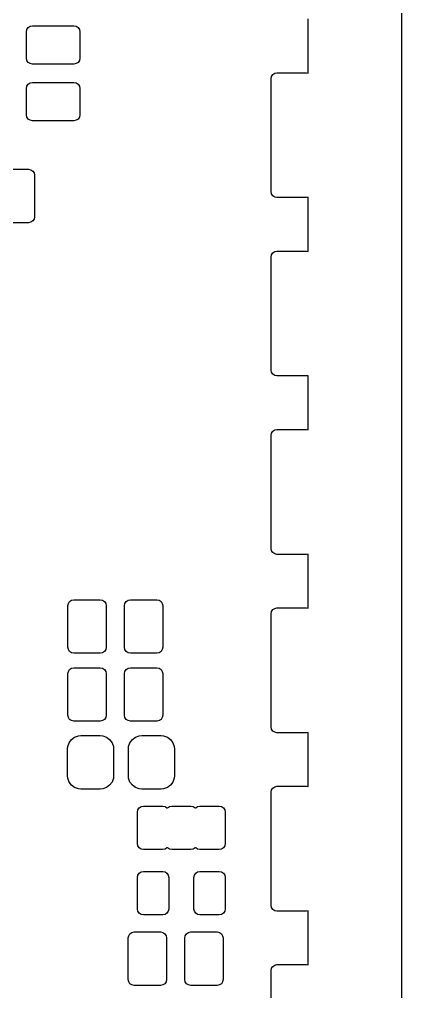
# Model space of a CAD drawing. Extents: x 0 to 2.92, y -0.01 to 4.33.
# Drawn here: x 0.995 to 1.502, y 2.167 to 3.455 of the extents above; entities that cross this region are included whole.
import ezdxf

# ---------------------------------------------------------------- set-up
doc = ezdxf.new("R2010")
doc.units = 0
doc.header["$MEASUREMENT"] = 0
doc.layers.add('BLACK', color=7, linetype='CONTINUOUS')

msp = doc.modelspace()

# ---------------------------------------------------------------- linework, layer by layer
at = {"layer": 'BLACK', "linetype": 'CONTINUOUS'}
for p, q in [((1.50197, 4.33091), (1.50197, -0.009094)), ((1.37803, 3.38376), (1.37803, 3.45538)), ((1.00463, 3.43841), (1.00523, 3.44142)), ((1.00463, 3.40341), (1.00463, 3.43841)), ((1.00523, 3.44142), (1.00693, 3.44397)), ((1.00693, 3.44397), (1.00949, 3.44568)), ((1.00949, 3.44568), (1.0125, 3.44628)), ((1.0125, 3.44628), (1.0675, 3.44628)), ((1.0675, 3.44628), (1.07051, 3.44568)), ((1.07051, 3.44568), (1.07307, 3.44397)), ((1.07307, 3.44397), (1.07477, 3.44142)), ((1.07477, 3.44142), (1.07537, 3.43841)), ((1.07537, 3.43841), (1.07537, 3.40341)), ((1.00523, 3.40039), (1.00463, 3.40341)), ((1.00693, 3.39784), (1.00523, 3.40039)), ((1.07477, 3.40039), (1.07307, 3.39784)), ((1.07537, 3.40341), (1.07477, 3.40039)), ((1.00949, 3.39613), (1.00693, 3.39784)), ((1.0125, 3.39553), (1.00949, 3.39613)), ((1.0675, 3.39553), (1.0125, 3.39553)), ((1.07051, 3.39613), (1.0675, 3.39553)), ((1.07307, 3.39784), (1.07051, 3.39613)), ((1.3289, 3.37626), (1.3295, 3.37927)), ((1.3289, 3.22665), (1.3289, 3.37626)), ((1.3295, 3.37927), (1.3312, 3.38183)), ((1.3312, 3.38183), (1.33376, 3.38353)), ((1.33376, 3.38353), (1.33677, 3.38413)), ((1.33677, 3.38413), (1.37614, 3.38413)), ((1.37614, 3.38413), (1.37803, 3.38376)), ((1.00463, 3.36341), (1.00523, 3.36642)), ((1.00463, 3.32841), (1.00463, 3.36341)), ((1.00523, 3.36642), (1.00693, 3.36897)), ((1.00693, 3.36897), (1.00949, 3.37068)), ((1.00949, 3.37068), (1.0125, 3.37128)), ((1.0125, 3.37128), (1.0675, 3.37128)), ((1.0675, 3.37128), (1.07051, 3.37068)), ((1.07051, 3.37068), (1.07307, 3.36897)), ((1.07307, 3.36897), (1.07477, 3.36642)), ((1.07477, 3.36642), (1.07537, 3.36341)), ((1.07537, 3.36341), (1.07537, 3.32841)), ((1.00523, 3.32539), (1.00463, 3.32841)), ((1.00693, 3.32284), (1.00523, 3.32539)), ((1.00949, 3.32113), (1.00693, 3.32284)), ((1.07307, 3.32284), (1.07051, 3.32113)), ((1.07477, 3.32539), (1.07307, 3.32284)), ((1.07537, 3.32841), (1.07477, 3.32539)), ((1.0125, 3.32053), (1.00949, 3.32113)), ((1.0675, 3.32053), (1.0125, 3.32053)), ((1.07051, 3.32113), (1.0675, 3.32053)), ((0.9725, 3.25628), (1.0075, 3.25628)), ((1.0075, 3.25628), (1.01051, 3.25568)), ((1.01051, 3.25568), (1.01307, 3.25397)), ((1.01307, 3.25397), (1.01477, 3.25142)), ((1.01477, 3.25142), (1.01537, 3.24841)), ((1.01537, 3.24841), (1.01537, 3.19341)), ((1.3295, 3.22364), (1.3289, 3.22665)), ((1.3312, 3.22109), (1.3295, 3.22364)), ((1.33376, 3.21938), (1.3312, 3.22109)), ((1.33677, 3.21878), (1.33376, 3.21938)), ((1.37614, 3.21878), (1.33677, 3.21878)), ((1.37803, 3.21916), (1.37614, 3.21878)), ((1.37803, 3.14754), (1.37803, 3.21916)), ((1.01537, 3.19341), (1.01477, 3.19039)), ((1.0075, 3.18553), (0.9725, 3.18553)), ((1.01051, 3.18613), (1.0075, 3.18553)), ((1.01307, 3.18784), (1.01051, 3.18613)), ((1.01477, 3.19039), (1.01307, 3.18784)), ((1.3289, 3.14004), (1.3295, 3.14305)), ((1.3295, 3.14305), (1.3312, 3.14561)), ((1.3312, 3.14561), (1.33376, 3.14731)), ((1.33376, 3.14731), (1.33677, 3.14791)), ((1.33677, 3.14791), (1.37614, 3.14791)), ((1.37614, 3.14791), (1.37803, 3.14754)), ((1.3289, 2.99043), (1.3289, 3.14004)), ((1.3295, 2.98742), (1.3289, 2.99043)), ((1.3312, 2.98487), (1.3295, 2.98742)), ((1.33376, 2.98316), (1.3312, 2.98487)), ((1.33677, 2.98256), (1.33376, 2.98316)), ((1.37614, 2.98256), (1.33677, 2.98256)), ((1.37803, 2.98293), (1.37614, 2.98256)), ((1.37803, 2.91132), (1.37803, 2.98293)), ((1.3295, 2.90683), (1.3312, 2.90939)), ((1.3312, 2.90939), (1.33376, 2.91109)), ((1.33376, 2.91109), (1.33677, 2.91169)), ((1.33677, 2.91169), (1.37614, 2.91169)), ((1.37614, 2.91169), (1.37803, 2.91132)), ((1.3289, 2.90382), (1.3295, 2.90683)), ((1.3289, 2.75421), (1.3289, 2.90382)), ((1.3295, 2.7512), (1.3289, 2.75421)), ((1.3312, 2.74864), (1.3295, 2.7512)), ((1.33376, 2.74694), (1.3312, 2.74864)), ((1.33677, 2.74634), (1.33376, 2.74694)), ((1.37614, 2.74634), (1.33677, 2.74634)), ((1.37803, 2.74671), (1.37614, 2.74634)), ((1.37803, 2.6751), (1.37803, 2.74671)), ((1.05963, 2.67841), (1.06023, 2.68142)), ((1.05963, 2.62341), (1.05963, 2.67841)), ((1.06023, 2.68142), (1.06193, 2.68397)), ((1.06193, 2.68397), (1.06449, 2.68568)), ((1.06449, 2.68568), (1.0675, 2.68628)), ((1.0675, 2.68628), (1.1025, 2.68628)), ((1.1025, 2.68628), (1.10551, 2.68568)), ((1.10551, 2.68568), (1.10807, 2.68397)), ((1.10807, 2.68397), (1.10977, 2.68142)), ((1.10977, 2.68142), (1.11037, 2.67841)), ((1.11037, 2.67841), (1.11037, 2.62341)), ((1.13463, 2.67841), (1.13523, 2.68142)), ((1.13463, 2.62341), (1.13463, 2.67841)), ((1.13523, 2.68142), (1.13693, 2.68397)), ((1.13693, 2.68397), (1.13949, 2.68568)), ((1.13949, 2.68568), (1.1425, 2.68628)), ((1.1425, 2.68628), (1.1775, 2.68628)), ((1.1775, 2.68628), (1.18051, 2.68568)), ((1.18051, 2.68568), (1.18307, 2.68397)), ((1.18307, 2.68397), (1.18477, 2.68142)), ((1.18477, 2.68142), (1.18537, 2.67841)), ((1.18537, 2.67841), (1.18537, 2.62341)), ((1.3289, 2.6676), (1.3295, 2.67061)), ((1.3289, 2.51799), (1.3289, 2.6676)), ((1.3295, 2.67061), (1.3312, 2.67317)), ((1.3312, 2.67317), (1.33376, 2.67487)), ((1.33376, 2.67487), (1.33677, 2.67547)), ((1.33677, 2.67547), (1.37614, 2.67547)), ((1.37614, 2.67547), (1.37803, 2.6751)), ((1.06023, 2.62039), (1.05963, 2.62341)), ((1.06193, 2.61784), (1.06023, 2.62039)), ((1.06449, 2.61613), (1.06193, 2.61784)), ((1.0675, 2.61553), (1.06449, 2.61613)), ((1.1025, 2.61553), (1.0675, 2.61553)), ((1.10551, 2.61613), (1.1025, 2.61553)), ((1.10807, 2.61784), (1.10551, 2.61613)), ((1.10977, 2.62039), (1.10807, 2.61784)), ((1.11037, 2.62341), (1.10977, 2.62039)), ((1.13523, 2.62039), (1.13463, 2.62341)), ((1.13693, 2.61784), (1.13523, 2.62039)), ((1.13949, 2.61613), (1.13693, 2.61784)), ((1.1425, 2.61553), (1.13949, 2.61613)), ((1.1775, 2.61553), (1.1425, 2.61553)), ((1.18051, 2.61613), (1.1775, 2.61553)), ((1.18307, 2.61784), (1.18051, 2.61613)), ((1.18477, 2.62039), (1.18307, 2.61784)), ((1.18537, 2.62341), (1.18477, 2.62039)), ((1.05963, 2.58841), (1.06023, 2.59142)), ((1.05963, 2.53341), (1.05963, 2.58841)), ((1.06023, 2.59142), (1.06193, 2.59397)), ((1.06193, 2.59397), (1.06449, 2.59568)), ((1.06449, 2.59568), (1.0675, 2.59628)), ((1.0675, 2.59628), (1.1025, 2.59628)), ((1.1025, 2.59628), (1.10551, 2.59568)), ((1.10551, 2.59568), (1.10807, 2.59397)), ((1.10807, 2.59397), (1.10977, 2.59142)), ((1.10977, 2.59142), (1.11037, 2.58841)), ((1.11037, 2.58841), (1.11037, 2.53341)), ((1.13463, 2.58841), (1.13523, 2.59142)), ((1.13463, 2.53341), (1.13463, 2.58841)), ((1.13523, 2.59142), (1.13693, 2.59397)), ((1.13693, 2.59397), (1.13949, 2.59568)), ((1.13949, 2.59568), (1.1425, 2.59628)), ((1.1425, 2.59628), (1.1775, 2.59628)), ((1.1775, 2.59628), (1.18051, 2.59568)), ((1.18051, 2.59568), (1.18307, 2.59397)), ((1.18307, 2.59397), (1.18477, 2.59142)), ((1.18477, 2.59142), (1.18537, 2.58841)), ((1.18537, 2.58841), (1.18537, 2.53341)), ((1.06023, 2.53039), (1.05963, 2.53341)), ((1.06193, 2.52784), (1.06023, 2.53039)), ((1.06449, 2.52613), (1.06193, 2.52784)), ((1.0675, 2.52553), (1.06449, 2.52613)), ((1.1025, 2.52553), (1.0675, 2.52553)), ((1.10551, 2.52613), (1.1025, 2.52553)), ((1.10807, 2.52784), (1.10551, 2.52613)), ((1.10977, 2.53039), (1.10807, 2.52784)), ((1.11037, 2.53341), (1.10977, 2.53039)), ((1.13523, 2.53039), (1.13463, 2.53341)), ((1.13693, 2.52784), (1.13523, 2.53039)), ((1.13949, 2.52613), (1.13693, 2.52784)), ((1.1425, 2.52553), (1.13949, 2.52613)), ((1.1775, 2.52553), (1.1425, 2.52553)), ((1.18051, 2.52613), (1.1775, 2.52553)), ((1.18307, 2.52784), (1.18051, 2.52613)), ((1.18477, 2.53039), (1.18307, 2.52784)), ((1.18537, 2.53341), (1.18477, 2.53039)), ((1.3295, 2.51498), (1.3289, 2.51799)), ((1.3312, 2.51242), (1.3295, 2.51498)), ((1.33376, 2.51072), (1.3312, 2.51242)), ((1.33677, 2.51012), (1.33376, 2.51072)), ((1.37803, 2.51049), (1.37614, 2.51012)), ((1.37803, 2.43888), (1.37803, 2.51049)), ((1.06119, 2.49691), (1.06432, 2.50115)), ((1.06432, 2.50115), (1.06856, 2.50428)), ((1.06856, 2.50428), (1.07353, 2.50602)), ((1.07353, 2.50602), (1.07685, 2.50634)), ((1.07685, 2.50634), (1.10244, 2.50634)), ((1.10244, 2.50634), (1.10576, 2.50602)), ((1.10576, 2.50602), (1.11073, 2.50428)), ((1.11073, 2.50428), (1.11497, 2.50115)), ((1.11497, 2.50115), (1.1181, 2.49691)), ((1.1419, 2.49691), (1.14503, 2.50115)), ((1.14503, 2.50115), (1.14927, 2.50428)), ((1.14927, 2.50428), (1.15424, 2.50602)), ((1.15424, 2.50602), (1.15756, 2.50634)), ((1.15756, 2.50634), (1.18315, 2.50634)), ((1.18315, 2.50634), (1.18647, 2.50602)), ((1.18647, 2.50602), (1.19144, 2.50428)), ((1.19144, 2.50428), (1.19568, 2.50115)), ((1.19568, 2.50115), (1.19881, 2.49691)), ((1.37614, 2.51012), (1.33677, 2.51012)), ((1.05913, 2.48862), (1.05945, 2.49194)), ((1.05913, 2.45319), (1.05913, 2.48862)), ((1.05945, 2.49194), (1.06119, 2.49691)), ((1.1181, 2.49691), (1.11984, 2.49194)), ((1.11984, 2.49194), (1.12016, 2.48862)), ((1.12016, 2.48862), (1.12016, 2.45319)), ((1.13984, 2.48862), (1.14016, 2.49194)), ((1.13984, 2.45319), (1.13984, 2.48862)), ((1.14016, 2.49194), (1.1419, 2.49691)), ((1.19881, 2.49691), (1.20055, 2.49194)), ((1.20055, 2.49194), (1.20087, 2.48862)), ((1.20087, 2.48862), (1.20087, 2.45319)), ((1.05945, 2.44987), (1.05913, 2.45319)), ((1.06119, 2.4449), (1.05945, 2.44987)), ((1.11984, 2.44987), (1.1181, 2.4449)), ((1.12016, 2.45319), (1.11984, 2.44987)), ((1.14016, 2.44987), (1.13984, 2.45319)), ((1.1419, 2.4449), (1.14016, 2.44987)), ((1.20055, 2.44987), (1.19881, 2.4449)), ((1.20087, 2.45319), (1.20055, 2.44987)), ((1.06432, 2.44066), (1.06119, 2.4449)), ((1.06856, 2.43753), (1.06432, 2.44066)), ((1.07353, 2.43579), (1.06856, 2.43753)), ((1.07685, 2.43547), (1.07353, 2.43579)), ((1.10244, 2.43547), (1.07685, 2.43547)), ((1.10576, 2.43579), (1.10244, 2.43547)), ((1.11073, 2.43753), (1.10576, 2.43579)), ((1.11497, 2.44066), (1.11073, 2.43753)), ((1.1181, 2.4449), (1.11497, 2.44066)), ((1.14503, 2.44066), (1.1419, 2.4449)), ((1.14927, 2.43753), (1.14503, 2.44066)), ((1.15424, 2.43579), (1.14927, 2.43753)), ((1.15756, 2.43547), (1.15424, 2.43579)), ((1.18315, 2.43547), (1.15756, 2.43547)), ((1.18647, 2.43579), (1.18315, 2.43547)), ((1.19144, 2.43753), (1.18647, 2.43579)), ((1.19568, 2.44066), (1.19144, 2.43753)), ((1.19881, 2.4449), (1.19568, 2.44066)), ((1.3289, 2.43138), (1.3295, 2.43439)), ((1.3295, 2.43439), (1.3312, 2.43695)), ((1.3312, 2.43695), (1.33376, 2.43865)), ((1.33376, 2.43865), (1.33677, 2.43925)), ((1.33677, 2.43925), (1.37614, 2.43925)), ((1.37614, 2.43925), (1.37803, 2.43888)), ((1.3289, 2.28177), (1.3289, 2.43138)), ((1.15193, 2.40508), (1.15253, 2.40809)), ((1.15253, 2.40809), (1.15424, 2.41065)), ((1.15424, 2.41065), (1.15679, 2.41235)), ((1.15679, 2.41235), (1.1598, 2.41295)), ((1.1598, 2.41295), (1.18539, 2.41295)), ((1.18539, 2.41295), (1.18841, 2.41235)), ((1.18841, 2.41235), (1.19096, 2.41065)), ((1.19096, 2.41065), (1.1913, 2.41014)), ((1.1913, 2.41014), (1.19164, 2.41065)), ((1.19164, 2.41065), (1.19419, 2.41235)), ((1.19419, 2.41235), (1.1972, 2.41295)), ((1.1972, 2.41295), (1.2228, 2.41295)), ((1.2228, 2.41295), (1.22581, 2.41235)), ((1.22581, 2.41235), (1.22836, 2.41065)), ((1.22836, 2.41065), (1.2287, 2.41014)), ((1.2287, 2.41014), (1.22904, 2.41065)), ((1.22904, 2.41065), (1.23159, 2.41235)), ((1.23159, 2.41235), (1.23461, 2.41295)), ((1.23461, 2.41295), (1.2602, 2.41295)), ((1.2602, 2.41295), (1.26321, 2.41235)), ((1.26321, 2.41235), (1.26576, 2.41065)), ((1.26576, 2.41065), (1.26747, 2.40809)), ((1.26747, 2.40809), (1.26807, 2.40508)), ((1.15193, 2.36335), (1.15193, 2.40508)), ((1.26807, 2.40508), (1.26807, 2.36335)), ((1.15253, 2.36033), (1.15193, 2.36335)), ((1.15424, 2.35778), (1.15253, 2.36033)), ((1.15679, 2.35607), (1.15424, 2.35778)), ((1.1598, 2.35547), (1.15679, 2.35607)), ((1.18841, 2.35607), (1.18539, 2.35547)), ((1.19096, 2.35778), (1.18841, 2.35607)), ((1.1913, 2.35828), (1.19096, 2.35778)), ((1.19164, 2.35778), (1.1913, 2.35828)), ((1.19419, 2.35607), (1.19164, 2.35778)), ((1.1972, 2.35547), (1.19419, 2.35607)), ((1.22581, 2.35607), (1.2228, 2.35547)), ((1.22836, 2.35778), (1.22581, 2.35607)), ((1.2287, 2.35828), (1.22836, 2.35778)), ((1.22904, 2.35778), (1.2287, 2.35828)), ((1.23159, 2.35607), (1.22904, 2.35778)), ((1.23461, 2.35547), (1.23159, 2.35607)), ((1.26321, 2.35607), (1.2602, 2.35547)), ((1.26576, 2.35778), (1.26321, 2.35607)), ((1.26747, 2.36033), (1.26576, 2.35778)), ((1.26807, 2.36335), (1.26747, 2.36033)), ((1.18539, 2.35547), (1.1598, 2.35547)), ((1.2228, 2.35547), (1.1972, 2.35547)), ((1.2602, 2.35547), (1.23461, 2.35547)), ((1.15193, 2.31846), (1.15253, 2.32148)), ((1.15193, 2.27673), (1.15193, 2.31846)), ((1.15253, 2.32148), (1.15424, 2.32403)), ((1.15424, 2.32403), (1.15679, 2.32574)), ((1.15679, 2.32574), (1.1598, 2.32634)), ((1.1598, 2.32634), (1.18539, 2.32634)), ((1.18539, 2.32634), (1.18841, 2.32574)), ((1.18841, 2.32574), (1.19096, 2.32403)), ((1.19096, 2.32403), (1.19267, 2.32148)), ((1.19267, 2.32148), (1.19327, 2.31846)), ((1.19327, 2.31846), (1.19327, 2.27673)), ((1.22673, 2.31846), (1.22733, 2.32148)), ((1.22673, 2.27673), (1.22673, 2.31846)), ((1.22733, 2.32148), (1.22904, 2.32403)), ((1.22904, 2.32403), (1.23159, 2.32574)), ((1.23159, 2.32574), (1.23461, 2.32634)), ((1.23461, 2.32634), (1.2602, 2.32634)), ((1.2602, 2.32634), (1.26321, 2.32574)), ((1.26321, 2.32574), (1.26576, 2.32403)), ((1.26576, 2.32403), (1.26747, 2.32148)), ((1.26747, 2.32148), (1.26807, 2.31846)), ((1.26807, 2.31846), (1.26807, 2.27673)), ((1.3295, 2.27876), (1.3289, 2.28177)), ((1.3312, 2.2762), (1.3295, 2.27876)), ((1.15253, 2.27372), (1.15193, 2.27673)), ((1.15424, 2.27116), (1.15253, 2.27372)), ((1.15679, 2.26946), (1.15424, 2.27116)), ((1.1598, 2.26886), (1.15679, 2.26946)), ((1.18539, 2.26886), (1.1598, 2.26886)), ((1.18841, 2.26946), (1.18539, 2.26886)), ((1.19096, 2.27116), (1.18841, 2.26946)), ((1.19267, 2.27372), (1.19096, 2.27116)), ((1.19327, 2.27673), (1.19267, 2.27372)), ((1.22733, 2.27372), (1.22673, 2.27673)), ((1.22904, 2.27116), (1.22733, 2.27372)), ((1.23159, 2.26946), (1.22904, 2.27116)), ((1.23461, 2.26886), (1.23159, 2.26946)), ((1.2602, 2.26886), (1.23461, 2.26886)), ((1.26321, 2.26946), (1.2602, 2.26886)), ((1.26576, 2.27116), (1.26321, 2.26946)), ((1.26747, 2.27372), (1.26576, 2.27116)), ((1.26807, 2.27673), (1.26747, 2.27372)), ((1.33376, 2.2745), (1.3312, 2.2762)), ((1.33677, 2.2739), (1.33376, 2.2745)), ((1.37614, 2.2739), (1.33677, 2.2739)), ((1.37803, 2.27427), (1.37614, 2.2739)), ((1.37803, 2.20266), (1.37803, 2.27427)), ((1.13963, 2.23841), (1.14023, 2.24142)), ((1.14023, 2.24142), (1.14193, 2.24397)), ((1.14193, 2.24397), (1.14449, 2.24568)), ((1.14449, 2.24568), (1.1475, 2.24628)), ((1.1475, 2.24628), (1.1825, 2.24628)), ((1.1825, 2.24628), (1.18551, 2.24568)), ((1.18551, 2.24568), (1.18807, 2.24397)), ((1.18807, 2.24397), (1.18977, 2.24142)), ((1.18977, 2.24142), (1.19037, 2.23841)), ((1.21463, 2.23841), (1.21523, 2.24142)), ((1.21523, 2.24142), (1.21693, 2.24397)), ((1.21693, 2.24397), (1.21949, 2.24568)), ((1.21949, 2.24568), (1.2225, 2.24628)), ((1.2225, 2.24628), (1.2575, 2.24628)), ((1.2575, 2.24628), (1.26051, 2.24568)), ((1.26051, 2.24568), (1.26307, 2.24397)), ((1.26307, 2.24397), (1.26477, 2.24142)), ((1.26477, 2.24142), (1.26537, 2.23841)), ((1.13963, 2.18341), (1.13963, 2.23841)), ((1.19037, 2.23841), (1.19037, 2.18341)), ((1.21463, 2.18341), (1.21463, 2.23841)), ((1.26537, 2.23841), (1.26537, 2.18341)), ((1.3312, 2.20073), (1.33376, 2.20243)), ((1.33376, 2.20243), (1.33677, 2.20303)), ((1.33677, 2.20303), (1.37614, 2.20303)), ((1.37614, 2.20303), (1.37803, 2.20266)), ((1.3289, 2.19516), (1.3295, 2.19817)), ((1.3289, 2.04555), (1.3289, 2.19516)), ((1.3295, 2.19817), (1.3312, 2.20073)), ((1.14023, 2.18039), (1.13963, 2.18341)), ((1.14193, 2.17784), (1.14023, 2.18039)), ((1.14449, 2.17613), (1.14193, 2.17784)), ((1.1475, 2.17553), (1.14449, 2.17613)), ((1.1825, 2.17553), (1.1475, 2.17553)), ((1.18551, 2.17613), (1.1825, 2.17553)), ((1.18807, 2.17784), (1.18551, 2.17613)), ((1.18977, 2.18039), (1.18807, 2.17784)), ((1.19037, 2.18341), (1.18977, 2.18039)), ((1.21523, 2.18039), (1.21463, 2.18341)), ((1.21693, 2.17784), (1.21523, 2.18039)), ((1.21949, 2.17613), (1.21693, 2.17784)), ((1.2225, 2.17553), (1.21949, 2.17613)), ((1.2575, 2.17553), (1.2225, 2.17553)), ((1.26051, 2.17613), (1.2575, 2.17553)), ((1.26307, 2.17784), (1.26051, 2.17613)), ((1.26477, 2.18039), (1.26307, 2.17784)), ((1.26537, 2.18341), (1.26477, 2.18039))]:
    msp.add_line(p, q, dxfattribs=at)

doc.saveas('drawing.dxf')
